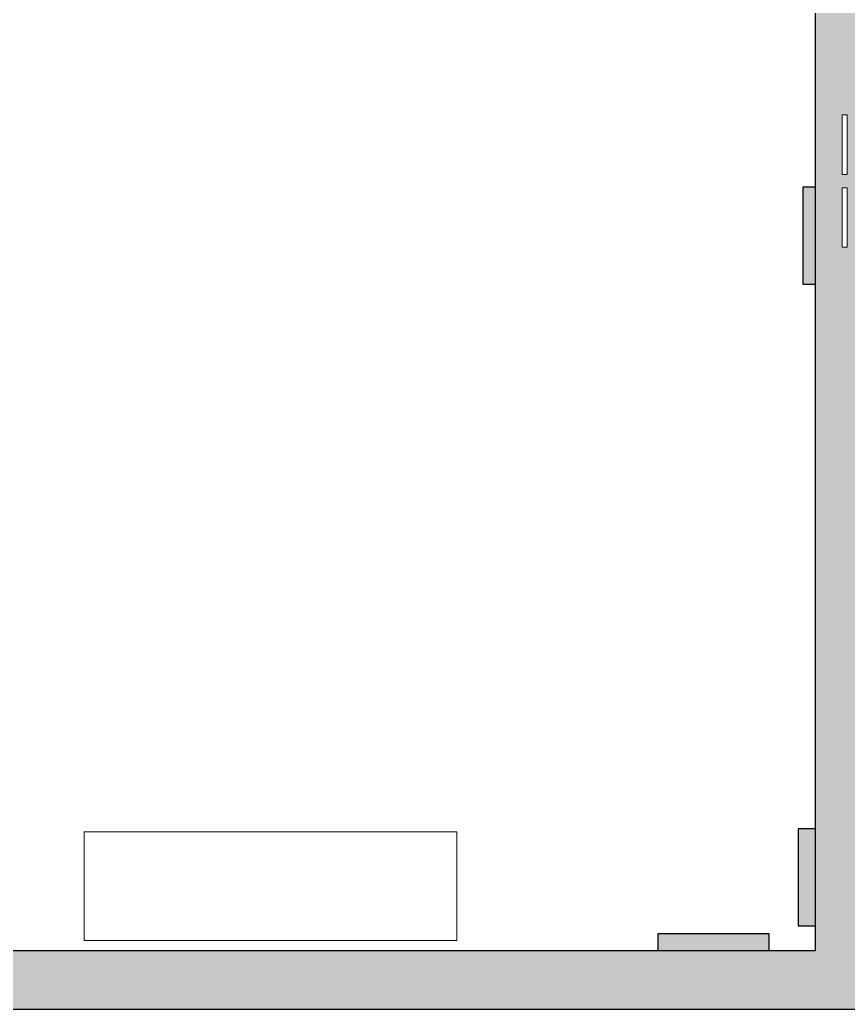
# Model space of a CAD drawing. Header units: inches. Extents: x -1176 to 1482, y -2527 to 978.
# Drawn here: x 136.4 to 478, y -1.2 to 406.5 of the extents above; entities that cross this region are included whole.
import ezdxf

# ---------------------------------------------------------------- set-up
doc = ezdxf.new("R2010")
doc.units = ezdxf.units.IN
doc.header["$MEASUREMENT"] = 0
for name, color, linetype, lineweight in [('A-GENM', 13, 'Continuous', 18), ('A-WALL', 113, 'Continuous', 18), ('A-WALL-PATT', 111, 'Continuous', 18), ('I-WALL', 2, 'Continuous', 18), ('Q-SPCQ', 91, 'Continuous', 9)]:
    doc.layers.add(name, color=color, linetype=linetype, lineweight=lineweight)

# ---------------------------------------------------------------- blocks, each defined once
blk = doc.blocks.new('Generic Models 1 - Generic Models 1-5512328-3rd Floor Power _ Signal')
at = {"layer": 'A-GENM', "lineweight": 9}
for p, q in [((163, 71.91), (163, 27.11)), ((163, 27.11), (163, 71.91)), ((316.59, 27.11), (316.59, 71.91))]:
    blk.add_line(p, q, dxfattribs=at)
at = {"layer": 'A-GENM', "lineweight": 9, "flags": 128}
for points in [[(163, 71.91), (163.25, 71.91), (164, 71.91), (165.24, 71.91), (166.96, 71.91), (169.16, 71.91), (171.82, 71.91), (174.92, 71.91), (178.44, 71.91), (182.36, 71.91), (186.65, 71.91), (191.29, 71.91), (196.25, 71.91), (201.49, 71.91), (206.97, 71.91), (212.68, 71.91), (218.56, 71.91), (224.57, 71.91), (230.69, 71.91), (236.87, 71.91), (243.06, 71.91), (249.24, 71.91), (255.36, 71.91), (261.37, 71.91), (267.25, 71.91), (272.95, 71.91), (278.43, 71.91), (283.66, 71.91), (288.62, 71.91), (293.25, 71.91), (297.54, 71.91), (301.45, 71.91), (304.97, 71.91), (308.06, 71.91), (310.71, 71.91), (312.9, 71.91), (314.62, 71.91), (315.85, 71.91), (316.59, 71.91)], [(316.59, 27.11), (315.85, 27.11), (314.62, 27.11), (312.9, 27.11), (310.71, 27.11), (308.06, 27.11), (304.97, 27.11), (301.45, 27.11), (297.54, 27.11), (293.25, 27.11), (288.62, 27.11), (283.66, 27.11), (278.43, 27.11), (272.95, 27.11), (267.25, 27.11), (261.37, 27.11), (255.36, 27.11), (249.24, 27.11), (243.06, 27.11), (236.87, 27.11), (230.69, 27.11), (224.57, 27.11), (218.56, 27.11), (212.68, 27.11), (206.97, 27.11), (201.49, 27.11), (196.25, 27.11), (191.29, 27.11), (186.65, 27.11), (182.36, 27.11), (178.44, 27.11), (174.92, 27.11), (171.82, 27.11), (169.16, 27.11), (166.96, 27.11), (165.24, 27.11), (164, 27.11), (163.25, 27.11), (163, 27.11)]]:
    blk.add_lwpolyline(points, dxfattribs=at)
blk = doc.blocks.new('AC3 - AC3-7344593-3rd Floor Power _ Signal')
at = {"layer": 'Q-SPCQ'}
for p, q in [((12.25, 5), (-12.25, 5)), ((-12.25, 5), (-12.25, 3)), ((12.25, 3), (12.25, 5)), ((-12.25, 3), (12.25, 3))]:
    blk.add_line(p, q, dxfattribs=at)

msp = doc.modelspace()

# ---------------------------------------------------------------- hatches: boundary and pattern name
at = {"layer": 'A-WALL-PATT', "lineweight": 9}
h = msp.add_hatch(color=7, dxfattribs=at)
h.paths.add_polyline_path([(480.78, -1.17), (480.78, 814.52), (464.28, 814.52), (464.28, -1.17)], flags=0)
h.paths.add_polyline_path([(476.63, 312.8), (475.53, 312.8), (475.53, 337.3), (477.53, 337.3), (477.53, 312.8), (476.64, 312.8)], flags=0)
h.paths.add_polyline_path([(477.53, 342.8), (475.53, 342.8), (475.53, 367.3), (477.53, 367.3)], flags=0)
for points in [[(464.28, 297.59), (464.28, 337.59), (459.28, 337.59), (459.28, 297.59)], [(457.28, 33.17), (464.28, 33.17), (464.28, 73.17), (457.28, 73.17), (457.28, 66.23)], [(445.44, 22.83), (445.44, 29.83), (399.44, 29.83), (399.44, 22.83)], [(464.28, -1.17), (464.28, 22.83), (18.22, 22.83), (18.22, -1.17), (332.22, -1.17)]]:
    msp.add_hatch(color=7, dxfattribs=at).paths.add_polyline_path(points, flags=0)

# ---------------------------------------------------------------- linework, layer by layer
at = {"layer": 'A-WALL', "color": 8, "lineweight": 30}
for p, q in [((464.28, 814.52), (464.28, 22.83)), ((457.28, 73.17), (457.28, 33.17)), ((464.28, 73.17), (457.28, 73.17)), ((457.28, 33.17), (464.28, 33.17)), ((445.44, 29.83), (399.44, 29.83)), ((399.44, 29.83), (399.44, 22.83)), ((445.44, 22.83), (445.44, 29.83)), ((464.28, 22.83), (18.22, 22.83)), ((1.72, -1.17), (480.78, -1.17))]:
    msp.add_line(p, q, dxfattribs=at)
at = {"layer": 'I-WALL', "color": 8, "lineweight": 30}
for p, q in [((459.28, 337.59), (459.28, 297.59)), ((464.28, 337.59), (459.28, 337.59)), ((459.28, 297.59), (464.28, 297.59))]:
    msp.add_line(p, q, dxfattribs=at)

# ---------------------------------------------------------------- block references
at = {"layer": 'A-GENM', "lineweight": 9}
msp.add_blockref('Generic Models 1 - Generic Models 1-5512328-3rd Floor Power _ Signal', (0, 0), dxfattribs=at)
at = {"layer": 'Q-SPCQ', "rotation": 269.9999999999999}
for p in [(472.53, 355.05), (472.53, 325.05)]:
    msp.add_blockref('AC3 - AC3-7344593-3rd Floor Power _ Signal', p, dxfattribs=at)

doc.saveas('drawing.dxf')
